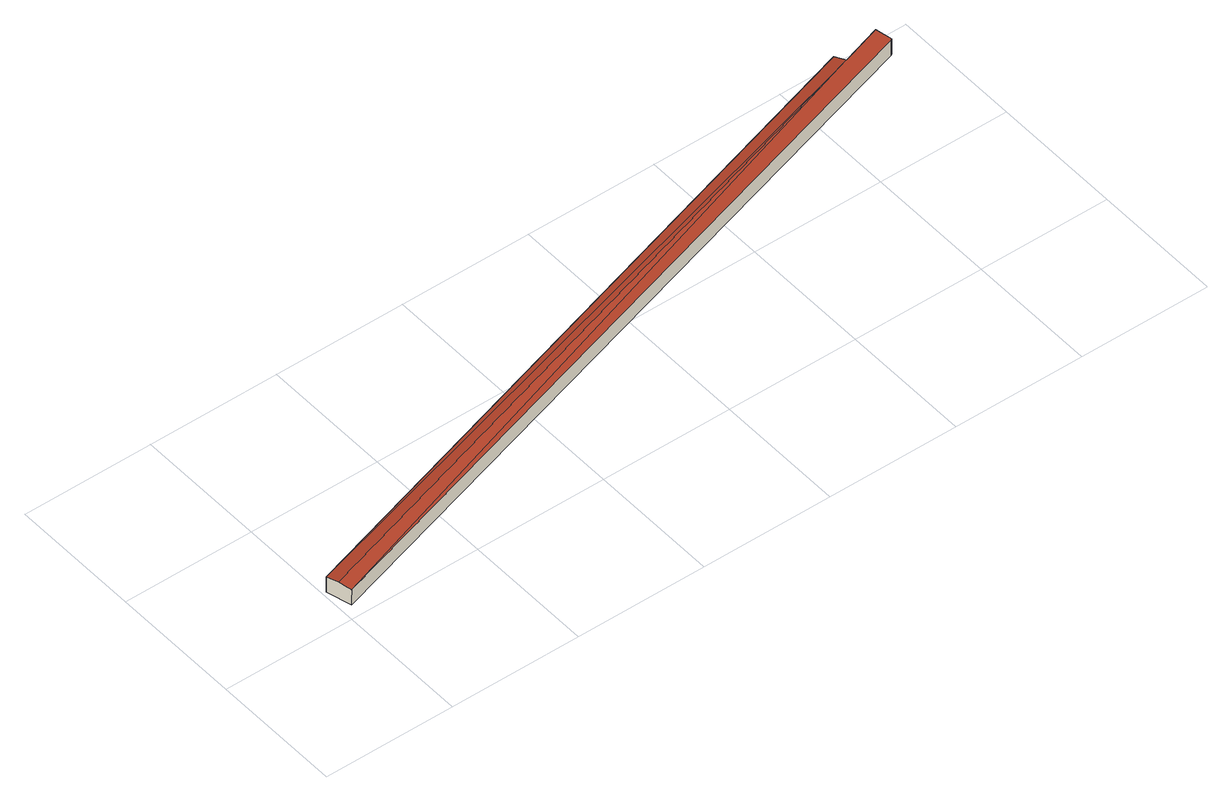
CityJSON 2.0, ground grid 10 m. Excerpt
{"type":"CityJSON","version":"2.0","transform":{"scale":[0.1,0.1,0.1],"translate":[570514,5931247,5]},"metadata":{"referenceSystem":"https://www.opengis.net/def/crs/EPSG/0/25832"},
"CityObjects":{
"building1":{"type":"Building","attributes":{"Grundfläche 2D":"119.794876","Grundhöhe NN":"5.384"},"geometry":[{"type":"Solid","lod":"3","boundaries":[[[[0,1,2,3,4]],[[5,0,6]],[[7,0,5]],[[1,0,7]],[[4,3,8,9]],[[0,4,9,10]],[[6,0,10,11]],[[5,6,11,12]],[[1,7,5,12,13]],[[3,2,14,8]],[[2,1,13,14]],[[14,13,12,11,10,9,8]]]],"semantics":{"surfaces":[{"type":"RoofSurface"},{"type":"WallSurface"},{"type":"GroundSurface"}],"values":[[0,0,0,0,1,1,1,1,1,1,1,2]]}}]}
},
"vertices":[
[542,186,19],[8,10,17],[576,184,17],[577,185,17],[573,196,19],[3,29,17],[539,195,17],[5,19,19],[577,185,4],[573,196,4],[542,186,4],[539,195,4],[3,29,4],[8,10,4],[576,184,4]
]}
